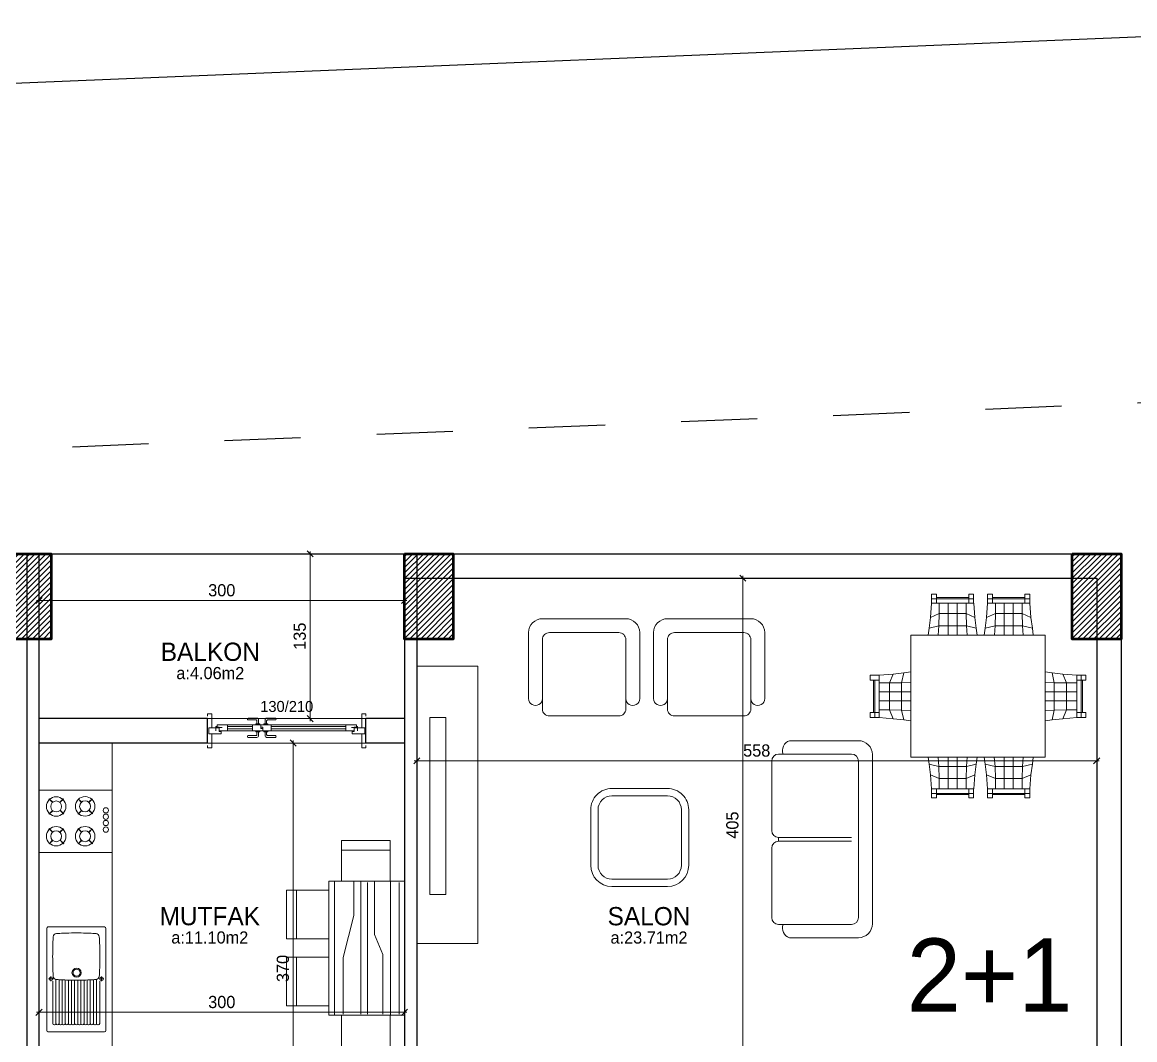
# Model space of a CAD drawing. Header units: centimetres. Extents: x 562865 to 1310255, y -148070 to 32737.
# Drawn here: x 655124 to 656037, y -24823 to -23988 of the extents above; entities that cross this region are included whole.
import ezdxf
from ezdxf.enums import TextEntityAlignment as Align

# ---------------------------------------------------------------- set-up
doc = ezdxf.new("R2010")
doc.units = ezdxf.units.CM
doc.header["$LTSCALE"] = 2.5
doc.linetypes.add('DASHED', pattern=[0.25, 0.125, -0.125])
doc.layers.get('0').update_dxf_attribs({"color": 86})
for name, color, linetype in [('alan', 7, 'Continuous'), ('kapi-yazi', 7, 'Continuous'), ('mahal', 7, 'Continuous'), ('TARAMA KOLON', 252, 'Continuous')]:
    doc.layers.add(name, color=color, linetype=linetype)
for name, color, linetype, lineweight in [('DUVAR', 4, 'Continuous', 30), ('duvar-kesim', 7, 'Continuous', 0), ('GÖRÜNÜŞLER', 96, 'Continuous', 25), ('iç ölçü', 106, 'Continuous', 18), ('kapi', 9, 'Continuous', 0), ('kolon', 1, 'Continuous', 53), ('TEFRIS', 33, 'Continuous', 0)]:
    doc.layers.add(name, color=color, linetype=linetype, lineweight=lineweight)
doc.styles.add('PINAR', font='comic.ttf')
doc.dimstyles.new('TEMİZ ÖLÇÜ', dxfattribs={"dimtxt": 10, "dimasz": 5, "dimexe": 1.8, "dimexo": 0.625, "dimgap": 3, "dimtad": 1, "dimdec": 0, "dimrnd": 0.5, "dimzin": 1, "dimdsep": 46, "dimtxsty": 'PINAR', "dimblk": 'OBLIQUE', "dimcen": 0.9, "dimdle": 2, "dimclrd": 256, "dimclre": 256, "dimclrt": 7, "dimadec": 0, "dimazin": 0, "dimtfac": 1, "dimtdec": 0, "dimtofl": 0, "dimtmove": 2, "dimatfit": 2, "dimfxl": 10, "dimfxlon": 1, "dimlwd": -1, "dimlwe": -1, "dimarcsym": 0})

# ---------------------------------------------------------------- blocks, each defined once
blk = doc.blocks.new('WRTGHBWSTH')
at = {"layer": 'GÖRÜNÜŞLER', "color": 251, "linetype": 'DASHED', "ltscale": 200}
blk.add_lwpolyline([(643861.98, 7102.97), (643152.29, 7181.95), (642309.98, 7155.3), (641146.47, 7079.75), (639025.07, 6992.13), (638997.86, 4472.72), (643762.88, 4472.72)], close=True, dxfattribs=at)
blk = doc.blocks.new('_Oblique')
at = {"color": 0, "linetype": 'ByBlock', "lineweight": -2}
blk.add_line((-0.5, -0.5), (0.5, 0.5), dxfattribs=at)
blk = doc.blocks.new('*D1725')
at = {"layer": 'Defpoints', "color": 0}
for p in [(655706.88, -24444.14), (655706.88, -24849.39), (655714.9, -24849.39)]:
    blk.add_point(p, dxfattribs=at)
at = {"layer": 'iç ölçü'}
for p, q in [((655707.5, -24444.14), (655716.7, -24444.14)), ((655714.9, -24442.14), (655714.9, -24851.39)), ((655707.5, -24849.39), (655716.7, -24849.39))]:
    blk.add_line(p, q, dxfattribs=at)
at = {"layer": 'iç ölçü', "linetype": 'ByBlock', "xscale": 5, "yscale": 5, "zscale": 5}
for p, rotation in [((655714.9, -24444.14), 90), ((655714.9, -24849.39), 270)]:
    blk.add_blockref('_Oblique', p, dxfattribs=dict(at, rotation=rotation))
at = {"layer": 'iç ölçü', "color": 7, "insert": (655706.41, -24646.76), "char_height": 10, "attachment_point": 5, "rotation": 90, "style": 'PINAR'}
blk.add_mtext('405', dxfattribs=at)
blk = doc.blocks.new('*D1726')
at = {"layer": 'Defpoints', "color": 0}
for p in [(656005.38, -24594.07), (655447.34, -24610.12), (656005.38, -24610.12)]:
    blk.add_point(p, dxfattribs=at)
at = {"layer": 'iç ölçü'}
for p, q in [((655445.34, -24594.07), (656007.38, -24594.07)), ((655447.34, -24604.07), (655447.34, -24592.27)), ((656005.38, -24604.07), (656005.38, -24592.27))]:
    blk.add_line(p, q, dxfattribs=at)
at = {"layer": 'iç ölçü', "linetype": 'ByBlock', "xscale": 5, "yscale": 5, "zscale": 5, "rotation": 180}
blk.add_blockref('_Oblique', (655447.34, -24594.07), dxfattribs=at)
at = {"layer": 'iç ölçü', "linetype": 'ByBlock', "xscale": 5, "yscale": 5, "zscale": 5}
blk.add_blockref('_Oblique', (656005.38, -24594.07), dxfattribs=at)
at = {"layer": 'iç ölçü', "color": 7, "insert": (655726.36, -24585.63), "char_height": 10, "attachment_point": 5, "style": 'PINAR'}
blk.add_mtext('558', dxfattribs=at)
blk = doc.blocks.new('*D1733')
at = {"layer": 'Defpoints', "color": 0}
for p in [(655355.47, -24424.14), (655355.47, -24559.39), (655359.84, -24559.39)]:
    blk.add_point(p, dxfattribs=at)
at = {"layer": 'iç ölçü'}
for p, q in [((655359.84, -24422.14), (655359.84, -24561.39)), ((655356.09, -24424.14), (655361.64, -24424.14)), ((655356.09, -24559.39), (655361.64, -24559.39))]:
    blk.add_line(p, q, dxfattribs=at)
at = {"layer": 'iç ölçü', "linetype": 'ByBlock', "xscale": 5, "yscale": 5, "zscale": 5}
for p, rotation in [((655359.84, -24424.14), 90), ((655359.84, -24559.39), 270)]:
    blk.add_blockref('_Oblique', p, dxfattribs=dict(at, rotation=rotation))
at = {"layer": 'iç ölçü', "color": 7, "insert": (655351.36, -24491.76), "char_height": 10, "attachment_point": 5, "rotation": 90, "style": 'PINAR'}
blk.add_mtext('135', dxfattribs=at)
blk = doc.blocks.new('*D1734')
at = {"layer": 'Defpoints', "color": 0}
for p in [(655437.34, -24462.53), (655137.34, -24559.39), (655437.34, -24559.39)]:
    blk.add_point(p, dxfattribs=at)
at = {"layer": 'iç ölçü'}
for p, q in [((655135.34, -24462.53), (655439.34, -24462.53)), ((655137.34, -24472.53), (655137.34, -24460.73)), ((655437.34, -24472.53), (655437.34, -24460.73))]:
    blk.add_line(p, q, dxfattribs=at)
at = {"layer": 'iç ölçü', "linetype": 'ByBlock', "xscale": 5, "yscale": 5, "zscale": 5, "rotation": 180}
blk.add_blockref('_Oblique', (655137.34, -24462.53), dxfattribs=at)
at = {"layer": 'iç ölçü', "linetype": 'ByBlock', "xscale": 5, "yscale": 5, "zscale": 5}
blk.add_blockref('_Oblique', (655437.34, -24462.53), dxfattribs=at)
at = {"layer": 'iç ölçü', "color": 7, "insert": (655287.34, -24454.11), "char_height": 10, "attachment_point": 5, "style": 'PINAR'}
blk.add_mtext('300', dxfattribs=at)
blk = doc.blocks.new('*D1735')
at = {"layer": 'Defpoints', "color": 0}
for p in [(655331.39, -24579.39), (655331.39, -24949.39), (655345.98, -24949.39)]:
    blk.add_point(p, dxfattribs=at)
at = {"layer": 'iç ölçü'}
for p, q in [((655345.98, -24577.39), (655345.98, -24951.39)), ((655335.98, -24579.39), (655347.78, -24579.39)), ((655335.98, -24949.39), (655347.78, -24949.39))]:
    blk.add_line(p, q, dxfattribs=at)
at = {"layer": 'iç ölçü', "linetype": 'ByBlock', "xscale": 5, "yscale": 5, "zscale": 5}
for p, rotation in [((655345.98, -24579.39), 90), ((655345.98, -24949.39), 270)]:
    blk.add_blockref('_Oblique', p, dxfattribs=dict(at, rotation=rotation))
at = {"layer": 'iç ölçü', "color": 7, "insert": (655337.5, -24764.39), "char_height": 10, "attachment_point": 5, "rotation": 90, "style": 'PINAR'}
blk.add_mtext('370', dxfattribs=at)
blk = doc.blocks.new('*D1736')
at = {"layer": 'Defpoints', "color": 0}
for p in [(655137.34, -24751.48), (655437.34, -24751.48), (655137.34, -24800.37)]:
    blk.add_point(p, dxfattribs=at)
at = {"layer": 'iç ölçü'}
for p, q in [((655137.34, -24790.37), (655137.34, -24802.17)), ((655437.34, -24790.37), (655437.34, -24802.17)), ((655439.34, -24800.37), (655135.34, -24800.37))]:
    blk.add_line(p, q, dxfattribs=at)
at = {"layer": 'iç ölçü', "linetype": 'ByBlock', "xscale": 5, "yscale": 5, "zscale": 5, "rotation": 180}
blk.add_blockref('_Oblique', (655137.34, -24800.37), dxfattribs=at)
at = {"layer": 'iç ölçü', "linetype": 'ByBlock', "xscale": 5, "yscale": 5, "zscale": 5}
blk.add_blockref('_Oblique', (655437.34, -24800.37), dxfattribs=at)
at = {"layer": 'iç ölçü', "color": 7, "insert": (655287.34, -24791.95), "char_height": 10, "attachment_point": 5, "style": 'PINAR'}
blk.add_mtext('300', dxfattribs=at)
blk = doc.blocks.new('Evye-2')
for p, q in [((-37.5, -23), (-37.5, 23.5)), ((-36.5, 24.5), (47.5, 24.5)), ((3, 21), (7, 21)), ((5, 19), (5, 23)), ((48.5, -23), (48.5, 23.5)), ((-36.5, -24), (47.5, -24)), ((3, -20.5), (7, -20.5)), ((5, -22.5), (5, -18.5))]:
    blk.add_line(p, q)
at = {"color": 8}
for p, q in [((7, 19.5), (41.7, 19.5)), ((42.9, 18.3), (42.9, 18.1366)), ((41.7, 16.9366), (5.5459, 16.9366)), ((41.7, 14.3766), (6, 14.3766)), ((41.7, 11.8166), (6, 11.8166)), ((41.7, 9.2566), (6, 9.2566)), ((42.9, 15.7366), (42.9, 15.5766)), ((42.9, 13.1766), (42.9, 13.0166)), ((42.9, 10.6166), (42.9, 10.4566)), ((41.7, 6.6966), (6.0519, 6.6966)), ((41.7, 4.1366), (6.0917, 4.1366)), ((41.7, 1.5766), (6.1117, 1.5766)), ((42.9, 8.0566), (42.9, 7.8966)), ((42.9, 5.4966), (42.9, 5.3366)), ((42.9, 2.9366), (42.9, 2.7766)), ((42.9, 0.3766), (42.9, 0.2166)), ((41.7, -8.6634), (6, -8.6634)), ((41.7, -6.1034), (6.0537, -6.1034)), ((41.7, -3.5434), (6.0928, -3.5434)), ((41.7, -0.9834), (6.1121, -0.9834)), ((42.9, -2.1834), (42.9, -2.3434)), ((42.9, -4.7434), (42.9, -4.9034)), ((42.9, -7.3034), (42.9, -7.4634)), ((41.7, -16.3434), (5.5602, -16.3434)), ((41.7, -11.2234), (6, -11.2234)), ((41.7, -13.7834), (6, -13.7834)), ((42.9, -9.8634), (42.9, -10.0234)), ((42.9, -12.4234), (42.9, -12.5834)), ((42.9, -14.9834), (42.9, -15.1434)), ((42.9, -17.5434), (42.9, -17.8)), ((7, -19), (41.7, -19))]:
    blk.add_line(p, q, dxfattribs=at)
for centre, radius in [((5, 21), 1.5), ((0, 0), 3.75), ((0, 0), 2.9), ((5, -20.5), 1.5)]:
    blk.add_circle(centre, radius)
for centre, radius, start, end in [((-36.5, 23.5), 1, 90, 180), ((-29.5, 16.5), 2.5831, 90, 180), ((-22.9779, -47.8015), 67.2017, 93.313256, 95.56949), ((-17.2225, -147.2206), 166.7873, 91.373663, 93.313194), ((-13.2502, -312.8726), 332.4869, 89.999972, 91.373679), ((-13.2498, -312.8726), 332.4869, 88.626321, 90.000028), ((-9.2775, -147.2206), 166.7873, 86.686806, 88.626337), ((-3.5221, -47.8011), 67.2014, 84.430506, 86.686741), ((3, 16.5), 2.5831, 0, 90), ((47.5, 23.5), 1, 0, 90), ((134.2205, 4.2225), 166.7873, 176.686806, 178.626337), ((34.8012, 9.9778), 67.2016, 174.430498, 176.686733), ((-61.3012, 9.9779), 67.2016, 3.313246, 5.569481), ((-160.7205, 4.2225), 166.7873, 1.373663, 3.313194), ((299.8725, 0.2501), 332.4869, 178.626321, 180.000028), ((299.8725, 0.2498), 332.4869, 179.999972, 181.373679), ((-326.3726, 0.2498), 332.4869, 358.626321, 0.000028), ((-326.3725, 0.2501), 332.4869, 359.999972, 1.373679), ((134.2205, -3.7226), 166.7873, 181.373663, 183.313194), ((-160.7205, -3.7226), 166.7873, 356.686806, 358.626337), ((34.8012, -9.4779), 67.2015, 183.313269, 185.569504), ((-29.5, -16), 2.5831, 180, 270), ((3, -16), 2.5831, 270, 0), ((-61.3012, -9.478), 67.2015, 354.430518, 356.686753), ((-36.5, -23), 1, 180, 270), ((-22.9779, 48.3014), 67.2017, 264.43051, 266.686744), ((-17.2225, 147.7205), 166.7873, 266.686806, 268.626337), ((-13.2502, 313.3725), 332.4869, 268.626321, 270.000028), ((-13.2498, 313.3725), 332.4869, 269.999972, 271.373679), ((-9.2775, 147.7205), 166.7873, 271.373663, 273.313194), ((-3.5221, 48.301), 67.2014, 273.313238, 275.569472), ((47.5, -23), 1, 270, 0)]:
    blk.add_arc(centre, radius, start, end)
for centre, start, end in [((41.7, 18.3), 0, 90), ((41.7, 18.1366), 270, 0), ((41.7, 15.7366), 0, 90), ((41.7, 15.5766), 270, 0), ((41.7, 13.1766), 0, 90), ((41.7, 13.0166), 270, 0), ((41.7, 10.6166), 0, 90), ((41.7, 10.4566), 270, 0), ((41.7, 8.0566), 0, 90), ((41.7, 7.8966), 270, 0), ((41.7, 5.4966), 0, 90), ((41.7, 5.3366), 270, 0), ((41.7, 2.9366), 0, 90), ((41.7, 2.7766), 270, 0), ((41.7, 0.3766), 0, 90), ((41.7, 0.2166), 270, 0), ((41.7, -2.1834), 0, 90), ((41.7, -2.3434), 270, 0), ((41.7, -4.7434), 0, 90), ((41.7, -4.9034), 270, 0), ((41.7, -7.3034), 0, 90), ((41.7, -7.4634), 270, 0), ((41.7, -9.8634), 0, 90), ((41.7, -10.0234), 270, 0), ((41.7, -12.4234), 0, 90), ((41.7, -12.5834), 270, 0), ((41.7, -14.9834), 0, 90), ((41.7, -15.1434), 270, 0), ((41.7, -17.5434), 0, 90), ((41.7, -17.8), 270, 0)]:
    blk.add_arc(centre, 1.2, start, end, dxfattribs=at)
blk = doc.blocks.new('Firin-3')
blk.add_lwpolyline([(-25.5, 0), (25.5, 0), (25.5, -60), (-25.5, -60)], close=True)
at = {"color": 8}
for points in [[(-18.33, -8.27), (-15.49, -11.11), (-15.67, -11.29), (-18.51, -8.45)], [(-6.09, -8.27), (-5.91, -8.45), (-8.75, -11.29), (-8.93, -11.11)], [(6.09, -8.27), (8.93, -11.11), (8.75, -11.29), (5.91, -8.45)], [(18.32, -8.27), (18.5, -8.45), (15.67, -11.29), (15.48, -11.11)], [(-18.2, -19.98), (-18.38, -19.79), (-15.54, -16.96), (-15.36, -17.14)], [(-9.07, -17.42), (-6.23, -20.26), (-6.05, -20.08), (-8.89, -17.24)], [(6.22, -19.98), (6.04, -19.79), (8.88, -16.96), (9.06, -17.14)], [(15.34, -17.42), (18.18, -20.26), (18.36, -20.08), (15.53, -17.24)], [(-18.43, -32.06), (-15.59, -34.89), (-15.77, -35.08), (-18.61, -32.24)], [(-6.19, -32.06), (-6.01, -32.24), (-8.85, -35.08), (-9.03, -34.89)], [(6.09, -32.06), (8.93, -34.89), (8.75, -35.08), (5.91, -32.24)], [(18.32, -32.06), (18.5, -32.24), (15.67, -35.08), (15.48, -34.89)], [(-18.3, -43.76), (-18.48, -43.58), (-15.64, -40.74), (-15.46, -40.92)], [(-9.17, -41.2), (-6.33, -44.04), (-6.15, -43.86), (-8.99, -41.02)], [(6.22, -43.76), (6.04, -43.58), (8.88, -40.74), (9.06, -40.92)], [(15.34, -41.2), (18.18, -44.04), (18.36, -43.86), (15.53, -41.02)]]:
    blk.add_lwpolyline(points, close=True, dxfattribs=at)
for centre, radius in [((-12.21, -14.07), 8.01), ((12.21, -14.07), 8.01), ((-12.21, -14.07), 4.49), ((12.21, -14.07), 4.49), ((-12.31, -37.85), 8.01), ((-12.31, -37.85), 4.49), ((12.21, -37.85), 8.01), ((12.21, -37.85), 4.49), ((-9.03, -54.83), 2.16), ((-3.78, -54.83), 2.16), ((1.34, -54.83), 2.16), ((6.77, -54.83), 2.16)]:
    blk.add_circle(centre, radius, dxfattribs=at)
blk = doc.blocks.new('Table-3')
at = {"color": 33}
for p, q in [((-37.64, 84.6), (-33.63, 84.6)), ((-37.64, 77.23), (-37.64, 84.6)), ((-33.63, 84.6), (-33.63, 77.23)), ((-7.07, 84.6), (-7.07, 77.23)), ((-3.12, 84.6), (-7.07, 84.6)), ((-3.12, 77.23), (-3.12, 84.6)), ((8.32, 84.6), (12.33, 84.6)), ((8.32, 77.23), (8.32, 84.6)), ((12.33, 84.6), (12.33, 77.23)), ((38.88, 84.6), (38.88, 77.23)), ((42.89, 84.6), (38.88, 84.6)), ((42.89, 77.23), (42.89, 84.6)), ((-37.7, 77.23), (-2.93, 77.23)), ((-33.63, 80.85), (-37.64, 80.85)), ((-33.63, 81.9), (-7.07, 81.9)), ((-33.56, 80.85), (-3.12, 80.85)), ((12.33, 80.85), (8.32, 80.85)), ((8.32, 77.23), (43.03, 77.23)), ((12.39, 81.9), (38.88, 81.9)), ((12.39, 80.85), (42.89, 80.85)), ((-54.53, 51.07), (55.45, 51.07)), ((-54.53, -48.92), (-54.53, 51.07)), ((55.45, 51.07), (55.45, -48.92)), ((-88.12, 18.13), (-88.12, 14.12)), ((-80.69, 18.13), (-88.12, 18.13)), ((-88.12, 14.12), (-80.69, 14.12)), ((-85.36, 14.12), (-85.36, -12.43)), ((-84.31, 14.12), (-84.31, -16.44)), ((-80.69, 18.2), (-80.69, -16.58)), ((81.61, 18.2), (81.61, -16.58)), ((81.61, 18.13), (89.04, 18.13)), ((81.61, 14.12), (89.04, 14.12)), ((85.23, 18.13), (85.23, -16.44)), ((86.28, 14.12), (86.28, -12.43)), ((89.04, 18.13), (89.04, 14.12)), ((-88.12, -12.43), (-88.12, -16.44)), ((-80.69, -12.43), (-88.12, -12.43)), ((-88.12, -16.44), (-80.69, -16.44)), ((81.61, -12.43), (89.04, -12.43)), ((89.04, -16.44), (81.61, -16.44)), ((89.04, -12.43), (89.04, -16.44)), ((55.45, -48.92), (-54.53, -48.92)), ((-2.93, -75.15), (-37.7, -75.15)), ((-37.64, -82.51), (-37.64, -75.15)), ((-3.12, -78.76), (-37.64, -78.76)), ((-33.63, -75.15), (-33.63, -82.51)), ((-33.63, -79.82), (-7.07, -79.82)), ((-7.07, -78.76), (-7.07, -75.15)), ((-7.07, -78.83), (-7.07, -79.82)), ((-7.07, -79.88), (-7.07, -82.51)), ((-3.12, -75.15), (-3.12, -82.51)), ((43.03, -75.15), (8.32, -75.15)), ((8.32, -82.51), (8.32, -75.15)), ((8.32, -78.76), (42.89, -78.76)), ((12.33, -75.15), (12.33, -82.51)), ((12.33, -79.82), (38.88, -79.82)), ((38.88, -75.15), (38.88, -79.82)), ((38.88, -79.88), (38.88, -82.51)), ((42.89, -82.51), (42.89, -75.15)), ((-33.63, -82.51), (-37.64, -82.51)), ((-7.07, -82.51), (-3.12, -82.51)), ((12.33, -82.51), (8.32, -82.51)), ((42.89, -82.51), (38.88, -82.51))]:
    blk.add_line(p, q, dxfattribs=at)
for p, q in [((-38.62, 65.66), (-37.7, 77.23)), ((-31.32, 68.69), (-31.32, 77.23)), ((-24.03, 51), (-24.03, 77.23)), ((-23.96, 77.23), (-24.03, 68.69)), ((-16.66, 77.23), (-16.66, 51)), ((-9.37, 68.69), (-9.37, 77.23)), ((-2.93, 77.23), (-2, 65.66)), ((7.33, 65.66), (8.32, 77.23)), ((14.69, 77.23), (14.69, 68.69)), ((21.99, 51), (21.99, 77.23)), ((29.35, 77.23), (29.35, 51)), ((36.65, 68.69), (36.65, 77.23)), ((43.03, 77.23), (43.95, 65.66)), ((-39.67, 56.85), (-38.62, 65.66)), ((-31.32, 68.69), (-38.62, 65.66)), ((-31.59, 58.7), (-31.32, 68.69)), ((-31.32, 68.69), (-9.37, 68.69)), ((-9.37, 68.69), (-9.1, 58.7)), ((-2, 65.66), (-9.37, 68.69)), ((-0.95, 56.85), (-2, 65.66)), ((7.33, 65.66), (6.28, 56.85)), ((14.69, 68.69), (7.33, 65.66)), ((14.43, 58.7), (14.69, 68.69)), ((14.69, 68.69), (36.65, 68.69)), ((36.65, 68.69), (36.91, 58.7)), ((43.95, 65.66), (36.65, 68.69)), ((45.06, 56.85), (43.95, 65.66)), ((-40.4, 51.07), (-39.67, 56.85)), ((-39.67, 56.85), (-31.59, 58.7)), ((-31.59, 58.7), (-32.11, 51)), ((-9.1, 58.7), (-31.59, 58.7)), ((-9.1, 58.7), (-0.95, 56.85)), ((-8.51, 51), (-9.1, 58.7)), ((-0.95, 56.85), (-0.16, 51.07)), ((5.56, 51.07), (6.28, 56.85)), ((6.28, 56.85), (14.43, 58.7)), ((14.43, 58.7), (13.9, 51)), ((36.91, 58.7), (14.43, 58.7)), ((36.91, 58.7), (45.06, 56.85)), ((37.5, 51), (36.91, 58.7)), ((45.06, 56.85), (45.85, 51.07)), ((-69.19, 19.12), (-80.69, 18.2)), ((-72.15, 11.82), (-69.19, 19.12)), ((-60.38, 20.17), (-69.19, 19.12)), ((-62.22, 12.02), (-60.38, 20.17)), ((-60.38, 20.17), (-54.53, 20.9)), ((55.52, 20.9), (61.24, 20.17)), ((63.08, 12.02), (61.24, 20.17)), ((61.24, 20.17), (70.11, 19.12)), ((70.11, 19.12), (81.61, 18.2)), ((70.11, 19.12), (73.07, 11.82)), ((-80.69, 11.82), (-72.15, 11.82)), ((-72.15, 11.82), (-62.22, 12.02)), ((-72.15, -10.13), (-72.15, 11.82)), ((-54.46, 12.61), (-62.22, 12.02)), ((-62.22, 12.02), (-62.22, -10.4)), ((63.08, 12.02), (55.45, 12.61)), ((63.08, -10.4), (63.08, 12.02)), ((73.07, 11.82), (63.08, 12.02)), ((73.07, -10.13), (73.07, 11.82)), ((73.07, 11.82), (81.61, 11.82)), ((-54.46, 4.46), (-80.69, 4.46)), ((55.45, 4.46), (81.61, 4.46)), ((-80.69, -2.84), (-54.46, -2.84)), ((81.61, -2.84), (55.45, -2.84)), ((-72.15, -10.13), (-80.69, -10.13)), ((-80.69, -16.58), (-69.19, -17.5)), ((-62.22, -10.4), (-72.15, -10.13)), ((-69.19, -17.5), (-72.15, -10.13)), ((-60.38, -18.55), (-69.19, -17.5)), ((-62.22, -10.4), (-54.46, -11.05)), ((-60.38, -18.55), (-62.22, -10.4)), ((55.45, -11.05), (63.08, -10.4)), ((63.08, -10.4), (61.24, -18.55)), ((61.24, -18.55), (70.11, -17.5)), ((73.07, -10.13), (63.08, -10.4)), ((70.11, -17.5), (73.07, -10.13)), ((81.61, -16.58), (70.11, -17.5)), ((81.61, -10.13), (73.07, -10.13)), ((-54.53, -19.34), (-60.38, -18.55)), ((61.24, -18.55), (55.52, -19.34)), ((-39.67, -54.77), (-40.4, -48.98)), ((-31.59, -56.61), (-39.67, -54.77)), ((-39.67, -54.77), (-38.62, -63.58)), ((-31.59, -56.61), (-32.18, -48.92)), ((-24.03, -48.92), (-24.03, -75.15)), ((-16.66, -48.92), (-16.66, -75.15)), ((-9.1, -56.61), (-8.45, -48.92)), ((-0.95, -54.77), (-9.1, -56.61)), ((-2, -63.58), (-0.95, -54.77)), ((-0.16, -48.98), (-0.95, -54.77)), ((6.28, -54.77), (5.56, -48.98)), ((6.28, -54.77), (14.43, -56.61)), ((7.33, -63.58), (6.28, -54.77)), ((14.43, -56.61), (13.84, -48.92)), ((21.99, -48.92), (21.99, -75.15)), ((29.35, -75.15), (29.35, -48.92)), ((37.57, -48.92), (36.91, -56.61)), ((36.91, -56.61), (45.06, -54.77)), ((45.06, -54.77), (43.95, -63.58)), ((45.06, -54.77), (45.85, -48.98)), ((-38.62, -63.58), (-31.32, -66.6)), ((-37.7, -75.15), (-38.62, -63.58)), ((-31.32, -66.6), (-31.59, -56.61)), ((-9.1, -56.61), (-31.59, -56.61)), ((-9.37, -66.6), (-9.1, -56.61)), ((-9.37, -66.6), (-2, -63.58)), ((-2.93, -75.15), (-2, -63.58)), ((7.33, -63.58), (8.32, -75.15)), ((14.69, -66.6), (7.33, -63.58)), ((14.43, -56.61), (14.69, -66.6)), ((36.91, -56.61), (14.43, -56.61)), ((36.65, -66.6), (36.91, -56.61)), ((43.95, -63.58), (36.65, -66.6)), ((43.03, -75.15), (43.95, -63.58)), ((-31.32, -66.6), (-31.32, -75.15)), ((-31.32, -66.6), (-9.37, -66.6)), ((-23.96, -75.15), (-24.03, -66.6)), ((-9.37, -75.15), (-9.37, -66.6)), ((14.69, -66.6), (36.65, -66.6)), ((14.69, -75.15), (14.69, -66.6)), ((36.65, -66.6), (36.65, -75.15))]:
    blk.add_line(p, q)
blk = doc.blocks.new('G$C9392E136')
at = {"color": 33}
for p, q in [((11.4, 315.12), (79.8, 315.12)), ((114, 315.12), (182.4, 315.12)), ((0, 249.57), (0, 303.72)), ((91.2, 303.72), (91.2, 249.57)), ((102.6, 249.57), (102.6, 303.72)), ((193.8, 303.72), (193.8, 249.57)), ((214.02, 215.04), (270.75, 215.04)), ((282.15, 203.64), (282.15, 64.74)), ((270.75, 53.34), (214.02, 53.34))]:
    blk.add_line(p, q, dxfattribs=at)
for p, q in [((17.1, 303.72), (74.1, 303.72)), ((119.7, 303.72), (176.7, 303.72)), ((11.4, 241.02), (11.4, 298.02)), ((79.8, 298.02), (79.8, 241.02)), ((114, 241.02), (114, 298.02)), ((182.4, 298.02), (182.4, 241.02)), ((74.1, 235.32), (17.1, 235.32)), ((176.7, 235.32), (119.7, 235.32)), ((205.2, 204.02), (265.05, 204.02)), ((199.5, 141.32), (199.5, 198.32)), ((270.75, 69.92), (270.75, 198.32)), ((265.05, 135.62), (205.2, 135.62)), ((205.2, 132.62), (205.2, 135.62)), ((265.05, 132.62), (205.2, 132.62)), ((199.5, 126.92), (199.5, 69.92)), ((205.2, 64.22), (265.05, 64.22))]:
    blk.add_line(p, q)
for points in [[(68.4, 175.82, 0.414214), (51, 158.42), (51, 112.82, 0.413154), (68.34, 95.42), (114.06, 95.42, 0.413154), (131.4, 112.82), (131.4, 158.42, 0.414214), (114, 175.82)], [(68.4, 169.82, 0.414214), (57, 158.42), (57, 112.82, 0.412904), (68.35, 101.42), (114.05, 101.42, 0.412904), (125.4, 112.82), (125.4, 158.42, 0.414214), (114, 169.82)]]:
    blk.add_lwpolyline(points, format="xyb", close=True, dxfattribs=at)
for centre, radius, start, end in [((11.4, 303.72), 11.4, 89.99996, 180.00004), ((79.8, 303.72), 11.4, 359.99996, 90.00004), ((114, 303.72), 11.4, 89.99996, 180.00004), ((182.4, 303.72), 11.4, 359.99996, 90.00004), ((5.7, 249.57), 5.7, 179.99996, 0), ((85.5, 249.57), 5.7, 180, 0.00004), ((108.3, 249.57), 5.7, 179.99996, 0), ((188.1, 249.57), 5.7, 180, 0.00004), ((216.74, 207.06), 8.43, 108.86544, 201.18075), ((270.75, 203.64), 11.4, 0, 90), ((216.56, 61.19), 8.25, 158.4384, 252.06054), ((270.75, 64.74), 11.4, 270, 0)]:
    blk.add_arc(centre, radius, start, end, dxfattribs=at)
for centre, start, end in [((17.1, 298.02), 89.99996, 180.00004), ((74.1, 298.02), 359.99996, 90.00004), ((119.7, 298.02), 89.99996, 180.00004), ((176.7, 298.02), 359.99996, 90.00004), ((17.1, 241.02), 179.99996, 270.00004), ((74.1, 241.02), 269.99996, 0.00004), ((119.7, 241.02), 179.99996, 270.00004), ((176.7, 241.02), 269.99996, 0.00004), ((205.2, 198.32), 90, 180), ((265.05, 198.32), 0, 90), ((205.2, 141.32), 180, 270), ((205.2, 126.92), 90, 180), ((205.2, 69.92), 180, 270), ((265.05, 69.92), 270, 0)]:
    blk.add_arc(centre, 5.7, start, end)
blk = doc.blocks.new('Table-5')
for p, q in [((-47.22, 62.15), (-47.22, 96.77)), ((7.78, 62.15), (7.78, 96.77)), ((-7.22, 88.77), (-7.22, 62.15)), ((47.78, 88.77), (47.78, 62.15)), ((-55, 57.44), (55, 57.44)), ((-55, 51.67), (-88.49, 51.67)), ((-54.03, 50.29), (-7.6, 50.29)), ((-7.6, 50.29), (26.83, 41.72)), ((55, 51.67), (88.49, 51.67)), ((26.83, 41.72), (55, 41.72)), ((-54.03, 36), (55, 36)), ((-54.03, 30.28), (54.05, 30.28)), ((-5.19, 17.89), (11.22, 24.56)), ((11.22, 24.56), (55, 24.56)), ((-80.49, 11.67), (-55, 11.67)), ((-55, 11.54), (55, 11.54)), ((-54.03, 17.89), (-5.19, 17.89)), ((80.49, 11.67), (55, 11.67)), ((-54.03, 4.39), (54.05, 4.39))]:
    blk.add_line(p, q)
at = {"color": 33}
for p, q in [((-47.22, 96.77), (-7.22, 96.77)), ((-47.22, 96.77), (-47.22, 88.77)), ((-7.22, 88.77), (-7.22, 96.77)), ((7.78, 96.77), (47.78, 96.77)), ((7.78, 96.77), (7.78, 88.77)), ((47.78, 88.77), (47.78, 96.77)), ((-47.22, 88.77), (-7.22, 88.77)), ((7.78, 88.77), (47.78, 88.77)), ((-55, 62.15), (55, 62.15)), ((-55, 0), (-55, 62.15)), ((55, 62.15), (55, 0)), ((-88.49, 51.67), (-80.49, 51.67)), ((-88.49, 51.67), (-88.49, 11.67)), ((-80.49, 51.67), (-80.49, 11.67)), ((80.49, 51.67), (80.49, 11.67)), ((88.49, 51.67), (80.49, 51.67)), ((88.49, 51.67), (88.49, 11.67)), ((-80.49, 11.67), (-88.49, 11.67)), ((80.49, 11.67), (88.49, 11.67)), ((55, 0), (-55, 0))]:
    blk.add_line(p, q, dxfattribs=at)
blk = doc.blocks.new('fm-door2')
at = {"linetype": 'Continuous'}
for p, q in [((0, 2.5), (0, -2.5)), ((10, 2.5), (0, 2.5)), ((6.97, 3.18), (6.97, -0.03)), ((7.4, 2.76), (12.78, 2.76)), ((8, 5), (8, 3)), ((8, 5), (100, 5)), ((10, 3), (8, 3)), ((10, 3), (10, -0.5)), ((10, 0), (98, 0)), ((18, 5), (18, 0)), ((90, 5), (90, 0)), ((100, 3), (98, 3)), ((98, 3), (98, 0)), ((100, 2), (98, 2)), ((98, 2), (98, 0)), ((140, 0), (98, 0)), ((100, 5), (100, 3)), ((142, 5), (100, 5)), ((100, 5), (100, 2)), ((108, 5), (108, 0)), ((132, 5), (132, 0)), ((142.6, 2.76), (137.22, 2.76)), ((140, 3), (142, 3)), ((140, 3), (140, -0.5)), ((140, 2.5), (150, 2.5)), ((142, 5), (142, 3)), ((143.03, 3.18), (143.03, -0.03)), ((150, 2.5), (150, -2.5)), ((12, -2.5), (0, -2.5)), ((10, -0.5), (12, -0.5)), ((12, -0.5), (12, -2.5)), ((138, -0.5), (138, -2.5)), ((140, -0.5), (138, -0.5)), ((138, -2.5), (150, -2.5))]:
    blk.add_line(p, q, dxfattribs=at)
at = {"color": 8, "linetype": 'Continuous'}
for p, q in [((18, 3.5), (90, 3.5)), ((18, 1.5), (90, 1.5)), ((132, 3.5), (108, 3.5)), ((132, 1.5), (108, 1.5))]:
    blk.add_line(p, q, dxfattribs=at)
at = {"linetype": 'Continuous'}
for points in [[(95.86, 5.81), (95.86, 8.89, 0.414214), (94.34, 10.41), (85.96, 10.41, 1), (85.96, 8.89), (93.58, 8.89, -0.414214), (94.34, 8.13), (94.34, 5.81)], [(102.14, 5.81), (102.14, 8.89, -0.414214), (103.66, 10.41), (112.04, 10.41, -1), (112.04, 8.89), (104.42, 8.89, 0.414214), (103.66, 8.13), (103.66, 5.81)], [(95.86, -0.81), (95.86, -3.89, -0.414214), (94.34, -5.41), (85.96, -5.41, -1), (85.96, -3.89), (93.58, -3.89, 0.414214), (94.34, -3.13), (94.34, -0.81)], [(102.14, -0.81), (102.14, -3.89, 0.414214), (103.66, -5.41), (112.04, -5.41, 1), (112.04, -3.89), (104.42, -3.89, -0.414214), (103.66, -3.13), (103.66, -0.81)]]:
    blk.add_lwpolyline(points, format="xyb", dxfattribs=at)
for points in [[(97, 5), (97, 5.81), (93.2, 5.81), (93.2, 5)], [(101, 5), (101, 5.81), (104.8, 5.81), (104.8, 5)], [(101, 0), (101, -0.81), (104.8, -0.81), (104.8, 0)], [(97, 0), (97, -0.81), (93.2, -0.81), (93.2, 0)]]:
    blk.add_lwpolyline(points, dxfattribs=at)
for centre in [(7.4, 3.18), (142.6, 3.18)]:
    blk.add_circle(centre, 0.426, dxfattribs=at)
blk = doc.blocks.new('SB')
at = {"layer": 'TARAMA KOLON'}
h = blk.add_hatch(dxfattribs=at)
h.set_pattern_fill('ANSI31', color=256, angle=7e-15)
h.paths.add_polyline_path([(655327.34, -25829.39), (655302.34, -25829.39), (655302.34, -25959.39), (655327.34, -25959.39)])
h.paths.add_polyline_path([(655437.34, -24424.14), (655477.34, -24424.14), (655477.34, -24494.14), (655437.34, -24494.14)])
h.paths.add_polyline_path([(655327.34, -25359.39), (655297.34, -25359.39), (655297.34, -25469.39), (655327.34, -25469.39)])
h.paths.add_polyline_path([(655327.34, -26079.39), (655327.34, -26109.39), (655257.34, -26109.39), (655257.34, -26079.39)])
h.paths.add_polyline_path([(654229.3, -24849.39), (654229.3, -24889.39), (654299.3, -24889.39), (654299.3, -24849.39)])
h.paths.add_polyline_path([(654269.3, -25899.39), (654229.3, -25899.39), (654229.3, -25829.39), (654269.3, -25829.39)])
h.paths.add_polyline_path([(654229.3, -25444.39), (654229.3, -25469.39), (654379.3, -25469.39), (654379.3, -25444.39)])
h.paths.add_polyline_path([(655112.34, -26369.39), (655142.34, -26369.39), (655142.34, -26429.39), (655112.34, -26429.39)])
h.paths.add_polyline_path([(654997.34, -26079.39), (654997.34, -26109.39), (654927.34, -26109.39), (654927.34, -26079.39)])
h.paths.add_polyline_path([(655437.34, -24889.39), (655467.34, -24889.39), (655467.34, -24829.39), (655437.34, -24829.39)])
h.paths.add_polyline_path([(655112.34, -26834.64), (655142.34, -26834.64), (655142.34, -26894.64), (655112.34, -26894.64)])
h.paths.add_polyline_path([(654787.34, -26369.39), (654817.34, -26369.39), (654817.34, -26429.39), (654787.34, -26429.39)])
h.paths.add_polyline_path([(655437.34, -26824.64), (655477.34, -26824.64), (655477.34, -26894.64), (655437.34, -26894.64)])
h.paths.add_polyline_path([(654299.3, -26369.39), (654299.3, -26409.39), (654229.3, -26409.39), (654229.3, -26369.39)])
h.paths.add_polyline_path([(654777.34, -26824.64), (654817.34, -26824.64), (654817.34, -26894.64), (654777.34, -26894.64)])
h.paths.add_polyline_path([(655437.34, -26369.39), (655467.34, -26369.39), (655467.34, -26429.39), (655437.34, -26429.39)])
h.paths.add_polyline_path([(655985.38, -25829.39), (656025.38, -25829.39), (656025.38, -25899.39), (655985.38, -25899.39)])
h.paths.add_polyline_path([(654927.34, -25959.39), (654927.34, -25359.39), (655177.34, -25359.39), (655177.34, -25389.39), (654952.35, -25389.39), (654952.35, -25729.39), (655177.34, -25729.39), (655177.34, -25754.39), (654952.34, -25754.39), (654952.34, -25934.39), (655177.34, -25934.39), (655177.34, -25959.39)])
h.paths.add_polyline_path([(654777.34, -24424.14), (654817.34, -24424.14), (654817.34, -24494.14), (654777.34, -24494.14)])
h.paths.add_polyline_path([(655985.38, -26824.64), (656025.38, -26824.64), (656025.38, -26894.64), (655985.38, -26894.64)])
h.paths.add_polyline_path([(654229.3, -24424.14), (654269.3, -24424.14), (654269.3, -24494.14), (654229.3, -24494.14)])
h.paths.add_polyline_path([(655107.34, -24424.14), (655147.34, -24424.14), (655147.34, -24494.14), (655107.34, -24494.14)])
h.paths.add_polyline_path([(655985.38, -24424.14), (656025.38, -24424.14), (656025.38, -24494.14), (655985.38, -24494.14)])
h.paths.add_polyline_path([(656025.38, -24849.39), (656025.38, -24889.39), (655955.38, -24889.39), (655955.38, -24849.39)])
h.paths.add_polyline_path([(654817.34, -24889.39), (654787.34, -24889.39), (654787.34, -24829.39), (654817.34, -24829.39)])
h.paths.add_polyline_path([(655114.84, -24849.39), (655139.84, -24849.39), (655139.84, -24999.39), (655114.84, -24999.39)])
h.paths.add_polyline_path([(656025.38, -26369.39), (656025.38, -26409.39), (655955.38, -26409.39), (655955.38, -26369.39)])
h.paths.add_polyline_path([(654229.3, -26824.64), (654269.3, -26824.64), (654269.3, -26894.64), (654229.3, -26894.64)])
h.paths.add_polyline_path([(656025.38, -25444.39), (656025.38, -25469.39), (655875.38, -25469.39), (655875.38, -25444.39)])
at = {"layer": 'kolon'}
for points in [[(655107.34, -24424.14), (655147.34, -24424.14), (655147.34, -24494.14), (655107.34, -24494.14)], [(655437.34, -24424.14), (655477.34, -24424.14), (655477.34, -24494.14), (655437.34, -24494.14)], [(655985.38, -24424.14), (656025.38, -24424.14), (656025.38, -24494.14), (655985.38, -24494.14)]]:
    blk.add_lwpolyline(points, close=True, dxfattribs=at)

msp = doc.modelspace()

# ---------------------------------------------------------------- linework, layer by layer
at = {"layer": 'DUVAR'}
for p, q in [((656335.32, -23988), (654074.14, -24081.4)), ((654229.3, -24424.14), (656025.38, -24424.14)), ((655127.34, -24424.14), (655127.34, -25209.39)), ((655137.34, -24424.14), (655137.34, -25209.39)), ((655437.34, -24424.14), (655437.34, -24949.39)), ((655447.34, -24424.14), (655447.34, -24949.39)), ((656025.38, -24424.14), (656025.38, -26894.64)), ((655437.34, -24444.14), (656005.38, -24444.14)), ((656005.38, -24444.14), (656005.38, -26874.64)), ((655275.65, -24559.39), (655137.34, -24559.39)), ((655275.65, -24579.39), (655275.65, -24559.39)), ((655437.34, -24559.39), (655405.65, -24559.39)), ((655405.65, -24579.39), (655405.65, -24559.39)), ((655275.65, -24579.39), (655137.34, -24579.39)), ((655437.34, -24579.39), (655405.65, -24579.39))]:
    msp.add_line(p, q, dxfattribs=at)
at = {"layer": 'duvar-kesim'}
for p, q in [((655405.65, -24559.39), (655275.65, -24559.39)), ((655405.65, -24579.39), (655275.65, -24579.39))]:
    msp.add_line(p, q, dxfattribs=at)
at = {"layer": 'kapi'}
for points in [[(655275.65, -24557.39), (655275.65, -24555.39), (655279.15, -24555.39), (655279.15, -24566.89)], [(655405.65, -24557.39), (655405.65, -24555.39), (655402.15, -24555.39), (655402.15, -24566.89)], [(655275.65, -24581.39), (655275.65, -24583.39), (655279.15, -24583.39), (655279.15, -24571.89)], [(655405.65, -24581.39), (655405.65, -24583.39), (655402.15, -24583.39), (655402.15, -24571.89)]]:
    msp.add_lwpolyline(points, dxfattribs=at)
at = {"layer": 'TEFRIS'}
for points in [[(655447.34, -24516.24), (655497.49, -24516.24), (655497.49, -24743.9), (655447.34, -24743.9)], [(655458.09, -24558.56), (655471.23, -24558.56), (655471.23, -24703.77), (655458.09, -24703.77)], [(655137.34, -24579.39), (655197.34, -24579.39), (655197.34, -24949.39), (655137.34, -24949.39)]]:
    msp.add_lwpolyline(points, close=True, dxfattribs=at)

# ---------------------------------------------------------------- block references
at = {"layer": 'DUVAR'}
msp.add_blockref('WRTGHBWSTH', (15204.76, -31367.35), dxfattribs=at)
at = {"layer": 'iç ölçü'}
msp.add_blockref('G$C9392E136', (655539.13, -24792.52), dxfattribs=at)
at = {"layer": 'kapi', "xscale": 0.8533333333760001, "yscale": -1, "zscale": 0.8533333333760001, "rotation": 180}
msp.add_blockref('fm-door2', (655404.65, -24569.39), dxfattribs=at)
at = {"layer": 'TARAMA KOLON'}
msp.add_blockref('SB', (0, 0), dxfattribs=at)
at = {"layer": 'TEFRIS'}
msp.add_blockref('Table-3', (655907.5, -24541.95), dxfattribs=at)
at = {"layer": 'TEFRIS', "xscale": -1, "rotation": 89.99999999999999}
for name, p in [('Firin-3', (655137.34, -24643.67)), ('Evye-2', (655168.17, -24767.84))]:
    msp.add_blockref(name, p, dxfattribs=at)
at = {"layer": 'TEFRIS', "rotation": 90}
msp.add_blockref('Table-5', (655437.34, -24747.83), dxfattribs=at)

# ---------------------------------------------------------------- texts
at = {"layer": 'alan', "style": 'PINAR'}
for s, p in [('a:4.06m2', (655277.94, -24527.01)), ('a:11.10m2', (655277.51, -24743.93)), ('a:23.71m2', (655637.96, -24743.99))]:
    msp.add_text(s, height=10, dxfattribs=at).set_placement(p, align=Align.CENTER)
at = {"layer": 'kapi-yazi', "style": 'PINAR'}
msp.add_text('130/210', height=9, rotation=360, dxfattribs=at).set_placement((655340.65, -24549.39), align=Align.MIDDLE_CENTER)
at = {"layer": 'mahal', "style": 'PINAR'}
for s, p in [('BALKON', (655277.94, -24512.01)), ('MUTFAK', (655277.51, -24728.93)), ('SALON', (655637.96, -24728.99))]:
    msp.add_text(s, height=15, dxfattribs=at).set_placement(p, align=Align.CENTER)
at = {"layer": 'mahal', "color": 2, "style": 'PINAR'}
msp.add_text('2+1', height=60, dxfattribs=at).set_placement((655917.48, -24799.77), align=Align.CENTER)

# ---------------------------------------------------------------- dimensions: what is measured, and where the dimension line sits
at = {"layer": 'iç ölçü'}
for base, p1, p2, picture, middle in [((655359.84, -24559.39), (655355.47, -24424.14), (655355.47, -24559.39), '*D1733', (655351.36, -24491.76)), ((655714.9, -24849.39), (655706.88, -24444.14), (655706.88, -24849.39), '*D1725', (655706.41, -24646.76)), ((655345.98, -24949.39), (655331.39, -24579.39), (655331.39, -24949.39), '*D1735', (655337.5, -24764.39))]:
    dim = msp.add_linear_dim(base=base, p1=p1, p2=p2, angle=90, dimstyle='TEMİZ ÖLÇÜ', dxfattribs=at)
    dim.commit()
    dim.dimension.update_dxf_attribs({"geometry": picture, "text_midpoint": middle})
for base, p1, p2, picture, middle in [((655437.34, -24462.53), (655137.34, -24559.39), (655437.34, -24559.39), '*D1734', (655287.34, -24454.11)), ((656005.38, -24594.07), (655447.34, -24610.12), (656005.38, -24610.12), '*D1726', (655726.36, -24585.63)), ((655137.34, -24800.37), (655437.34, -24751.48), (655137.34, -24751.48), '*D1736', (655287.34, -24791.95))]:
    dim = msp.add_linear_dim(base=base, p1=p1, p2=p2, dimstyle='TEMİZ ÖLÇÜ', dxfattribs=at)
    dim.commit()
    dim.dimension.update_dxf_attribs({"geometry": picture, "text_midpoint": middle})

doc.saveas('drawing.dxf')
